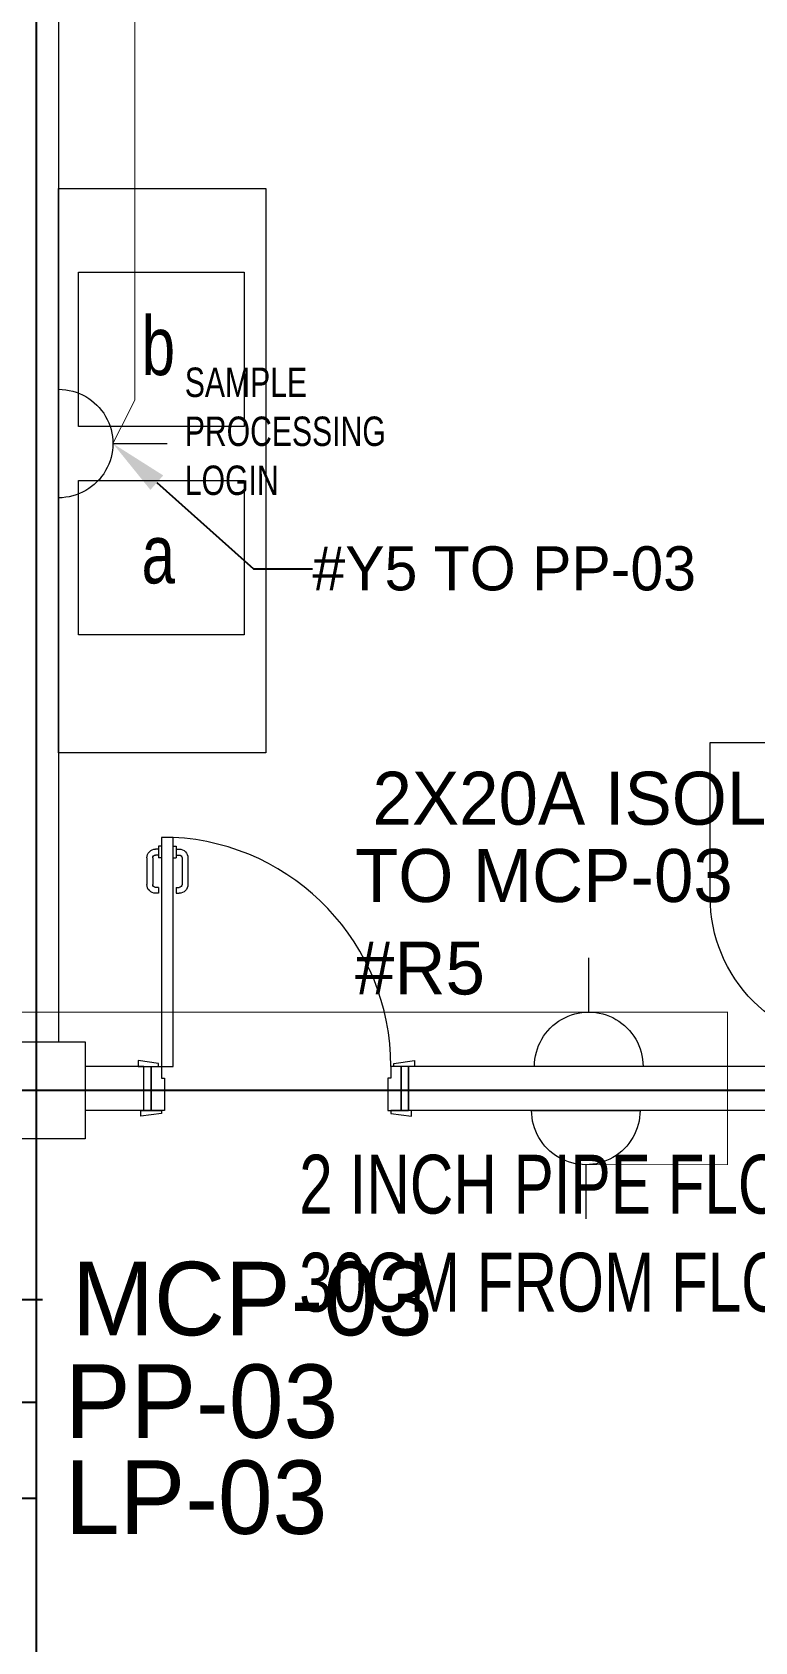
# Model space of a CAD drawing. Header units: metres. Extents: x 75097 to 220695, y -1557923 to -1361206.
# Drawn here: x 195299 to 197756, y -1464314 to -1458838 of the extents above; entities that cross this region are included whole.
import ezdxf
from ezdxf import colors
from ezdxf.entities.mleader import LeaderData, LeaderLine
from ezdxf.math import Vec2, Vec3

# ---------------------------------------------------------------- set-up
doc = ezdxf.new("R2010")
doc.units = ezdxf.units.M
doc.layers.get('0').update_dxf_attribs({"lineweight": 0})
for name, color, linetype, lineweight in [('A-100 - Copy$0$72_EGR_BASE_TEXT', 8, 'Continuous', 0), ('A-100 - Copy$0$Medical Equipment and Furniture', 8, 'Continuous', 0), ('A-100 - Copy$0$Structure', 8, 'Continuous', 9), ('A-100 - Copy$0$Walls', 8, 'Continuous', 0), ('A-100 - Copy$0$Wooden Joinery', 8, 'Continuous', 0)]:
    doc.layers.add(name, color=color, linetype=linetype, lineweight=lineweight)
doc.layers.add('A-100 - Copy$0$axes', color=8, linetype='Continuous')
doc.layers.add('E-POWR', color=7, linetype='Continuous', lineweight=9, true_color=0x4e7e3e)
doc.layers.add('E-POWR-IDEN _1-100_', color=7, linetype='Continuous', lineweight=9, true_color=0x4e7e3e)
doc.styles.add('A-100 - Copy$0$X3G_ENTITY_2587EA', font='swisscl.ttf', dxfattribs={"height": 200})
doc.styles.add('Optima_5', font='', dxfattribs={"height": 3.001645})
doc.styles.get("Standard").update_dxf_attribs({"font": 'GOTHIC.TTF'})
doc.styles.get('Optima_5').set_extended_font_data('Optima')

# ---------------------------------------------------------------- blocks, each defined once
blk = doc.blocks.new('NORMAL SOCKET')
at = {"layer": 'E-POWR'}
for p, q in [((0, 307.7), (0, 615.4)), ((-307.7, 0), (307.7, 0))]:
    blk.add_line(p, q, dxfattribs=at)
blk.add_ellipse((0, 0), major_axis=(32.8, 305.9), ratio=1, start_param=4.81904, end_param=7.960633, dxfattribs=at)
blk = doc.blocks.new('A-100 - Copy$0$A$C72370EFE')
at = {"layer": 'A-100 - Copy$0$Wooden Joinery'}
for p, q in [((-0.01, -0.04), (-0.02, -0.04)), ((-0.01, -0.03), (-0.01, -0.07)), ((0, -0.03), (-0.01, -0.03)), ((0.04, -0.03), (0.05, -0.03)), ((0.05, -0.03), (0.05, -0.07)), ((0.05, -0.04), (0.06, -0.04)), ((-0.05, -0.07), (-0.05, -0.16)), ((-0.03, -0.07), (-0.03, -0.16)), ((-0.01, -0.06), (-0.02, -0.06)), ((0, -0.07), (-0.01, -0.07)), ((0.04, -0.07), (0.05, -0.07)), ((0.05, -0.06), (0.06, -0.06)), ((0.07, -0.07), (0.07, -0.16)), ((0.09, -0.07), (0.09, -0.16)), ((-0.01, -0.17), (-0.02, -0.17)), ((-0.01, -0.19), (-0.02, -0.19)), ((-0.01, -0.17), (-0.01, -0.19)), ((0.05, -0.17), (0.06, -0.17)), ((0.05, -0.17), (0.05, -0.19)), ((0.05, -0.19), (0.06, -0.19))]:
    blk.add_line(p, q, dxfattribs=at)
for centre, radius, start, end in [((-0.02, -0.07), 0.03, 90, 180), ((0.06, -0.07), 0.03, 0, 90), ((-0.02, -0.07), 0.01, 90, 180), ((0.06, -0.07), 0.01, 0, 90), ((-0.02, -0.16), 0.03, 180, 270), ((-0.02, -0.16), 0.01, 180, 270), ((0.06, -0.16), 0.01, 270, 0), ((0.06, -0.16), 0.03, 270, 0)]:
    blk.add_arc(centre, radius, start, end, dxfattribs=at)
blk = doc.blocks.new('A-100 - Copy$0$DR1')
at = {"layer": 'A-100 - Copy$0$Wooden Joinery', "elevation": 0}
for points in [[(1743402.9, 41721.9), (1743392.9, 41721.9), (1743382.9, 41791.9), (1743402.9, 41791.9)], [(1743552.9, 41731.9), (1743562.9, 41731.9), (1743572.9, 41801.9), (1743552.9, 41801.9)], [(1743552.9, 41681.9), (1744331.9, 41681.9), (1744331.9, 41721.9), (1743552.9, 41721.9)], [(1743402.9, 40941.9), (1743392.9, 40941.9), (1743382.9, 40871.9), (1743402.9, 40871.9)], [(1743552.9, 40931.9), (1743562.9, 40931.9), (1743572.9, 40861.9), (1743552.9, 40861.9)]]:
    blk.add_lwpolyline(points, close=True, dxfattribs=at)
for points in [[(1743552.9, 41756.9), (1743402.9, 41756.9), (1743402.9, 41781.9), (1743552.9, 41781.9), (1743552.9, 41756.9)], [(1743552.9, 41756.9), (1743552.9, 41721.9), (1743512.9, 41721.9), (1743512.9, 41711.9), (1743402.9, 41711.9), (1743402.9, 41756.9), (1743552.9, 41756.9)], [(1743552.9, 40906.9), (1743552.9, 40941.9), (1743512.9, 40941.9), (1743512.9, 40951.9), (1743402.9, 40951.9), (1743402.9, 40906.9), (1743552.9, 40906.9)], [(1743552.9, 40906.9), (1743402.9, 40906.9), (1743402.9, 40881.9), (1743552.9, 40881.9), (1743552.9, 40906.9)]]:
    blk.add_lwpolyline(points, dxfattribs=at)
at = {"layer": 'A-100 - Copy$0$Wooden Joinery'}
blk.add_arc((1743552.9, 41721.9, 0), 780, 270, 357.0603, dxfattribs=at)
at = {"layer": 'A-100 - Copy$0$Wooden Joinery', "xscale": -999.9999999998856, "yscale": 999.9999999998856, "zscale": 999.9999999998854, "rotation": 270}
blk.add_blockref('A-100 - Copy$0$A$C72370EFE', (1744331.9, 41681.9, 0), dxfattribs=at)
blk = doc.blocks.new('A-100 - Copy')
at = {"layer": 'A-100 - Copy$0$axes'}
for p, q in [((195313.3, -1477297.4, 0), (195313.3, -1451192.7, 0)), ((195313.3, -1477297.4, 0), (195313.3, -1451192.7, 0)), ((215702.3, -1462437.7, 2.4), (83332.8, -1462437.7, 2.4))]:
    blk.add_line(p, q, dxfattribs=at)
at = {"layer": 'A-100 - Copy$0$Medical Equipment and Furniture', "elevation": 0}
for points in [[(195388.3, -1459368.9), (196092.7, -1459368.9), (196092.7, -1461288.9), (195388.3, -1461288.9)], [(195455.7, -1459654), (196019.4, -1459654), (196019.4, -1460179.3), (195455.7, -1460179.3)], [(195455.7, -1460362.5), (196019.4, -1460362.5), (196019.4, -1460887.8), (195455.7, -1460887.8)]]:
    blk.add_lwpolyline(points, close=True, dxfattribs=at)
blk.add_lwpolyline([(197604, -1461254.3), (198662.5, -1461254.3), (198662.5, -1461781.1, -0.414214), (198162.5, -1462281.1), (198104, -1462281.1, -0.414214), (197604, -1461781.1)], format="xyb", close=True, dxfattribs=at)
at = {"layer": 'A-100 - Copy$0$Structure', "elevation": 0}
blk.add_lwpolyline([(195148.3, -1462272.7), (195478.3, -1462272.7), (195478.3, -1462602.7), (195148.3, -1462602.7)], close=True, dxfattribs=at)
at = {"layer": 'A-100 - Copy$0$Walls'}
for p, q in [((195388.3, -1458687.7, 0), (195388.3, -1462272.7, 0)), ((195703.3, -1462356, 0), (195703.3, -1462506, 0)), ((196578.3, -1462356, 0), (196578.3, -1462506, 0))]:
    blk.add_line(p, q, dxfattribs=at)
for points in [[(195678.3, -1462356, 0), (195478.3, -1462356, 0)], [(202348.3, -1462356, 0), (196578.3, -1462356, 0)], [(195678.3, -1462506, 0), (195478.3, -1462506, 0)], [(202348.3, -1462506, 0), (196578.3, -1462506, 0)]]:
    blk.add_polyline3d(points, dxfattribs=at)
at = {"layer": 'A-100 - Copy$0$Wooden Joinery', "rotation": 90}
blk.add_blockref('A-100 - Copy$0$DR1', (237460.2, -3205908.9, 0), dxfattribs=at)
at = {"layer": 'A-100 - Copy$0$72_EGR_BASE_TEXT', "insert": (196159.2, -1459978.7, 0), "char_height": 100, "attachment_point": 2, "style": 'A-100 - Copy$0$X3G_ENTITY_2587EA'}
blk.add_mtext('\\pxql;SAMPLE \\PPROCESSING\\PLOGIN', dxfattribs=at)
at = {"layer": 'A-100 - Copy$0$Medical Equipment and Furniture', "char_height": 200, "attachment_point": 2, "style": 'A-100 - Copy$0$X3G_ENTITY_2587EA'}
for s, insert in [('b', (195727.5, -1459804.3, 0)), ('a', (195727.5, -1460512.8, 0)), ('\\pxql;2 INCH PIPE FLOOR DRAIN\\P30CM FROM FLOOR LEVEL FOR C4000', (198114.8, -1462656.8, 0))]:
    blk.add_mtext(s, dxfattribs=dict(at, insert=insert))

msp = doc.modelspace()

# ---------------------------------------------------------------- linework, layer by layer
at = {"layer": 'E-POWR', "const_width": 3}
msp.add_lwpolyline([(192805.3, -1455424.2), (193230.9, -1455422.3), (195048.1, -1455422.3), (195051.5, -1459781.8), (195053.7, -1460191.6), (195053.7, -1462171.4), (197662.7, -1462171.4), (197662.7, -1462690.6), (197181.2, -1462690.6)], dxfattribs=at)

# ---------------------------------------------------------------- block references
at = {"layer": 'E-POWR', "color": 85, "xscale": -0.6, "yscale": 0.6, "zscale": 0.6}
msp.add_blockref('NORMAL SOCKET', (197191.2, -1462356, 0), dxfattribs=at)
at = {"layer": 'E-POWR', "color": 85, "xscale": -0.6, "yscale": 0.6, "zscale": 0.6, "rotation": 180}
msp.add_blockref('NORMAL SOCKET', (197181.2, -1462506, 0), dxfattribs=at)

# ---------------------------------------------------------------- texts
at = {"layer": 'E-POWR-IDEN _1-100_', "width": 2475.925, "attachment_point": 1, "rotation": 360, "line_spacing_factor": 1.047943, "style": 'Optima_5'}
for s, insert, char_height in [('2X20A ISOLATOR', (196455.9, -1461353.7), 180.099), ('TO MCP-03 \\P#R5', (196396.2, -1461616.7), 180.1)]:
    msp.add_mtext(s, dxfattribs=dict(at, insert=insert, char_height=char_height))

# ---------------------------------------------------------------- leaders
at = {"layer": 'E-POWR'}
ml = msp.add_multileader_mtext('Standard', dxfattribs=at)
ml.set_content('LENGTH TO BE 2.5 METER\\PAND DEPTH MIN 500M', color=256)
ml.set_leader_properties()
ml.build(insert=Vec2(0, 0))
ml.multileader.update_dxf_attribs({"text_right_attachment_type": 6, "dogleg_length": 200, "arrow_head_size": 200})
ctx = ml.context
ctx.base_point, ctx.char_height, ctx.arrow_head_size, ctx.landing_gap_size, ctx.plane_origin = Vec3(189328.7, -1459658, 0), 250, 200, 100, Vec3(187845.1, -1461622.8, 0)
ctx.right_attachment = 6
notes = []
notes.append((ctx, [(1, (1, 1, 0), (193730.4, -1459829.8, 0), (-1, 0), 200, [(0, [(194413.8, -1461723.2, 0)], 0, [])])]))
ctx.mtext.insert, ctx.mtext.width, ctx.mtext.flow_direction = Vec3(189428.7, -1459529.8, 0), 9228.761, 5
ml = msp.add_multileader_mtext('Standard', dxfattribs=at)
ml.set_content('LP-03', color=256)
ml.set_leader_properties()
ml.build(insert=Vec2(0, 0))
ml.multileader.update_dxf_attribs({"text_right_attachment_type": 6, "dogleg_length": 200, "arrow_head_size": 200})
ctx = ml.context
ctx.base_point, ctx.char_height, ctx.arrow_head_size, ctx.landing_gap_size, ctx.plane_origin = Vec3(195309.9, -1463824.7), 250, 200, 100, Vec3(194742.3, -1462973.3)
ctx.right_attachment = 6
notes.append((ctx, [(0, (1, 1, 0), (195109.9, -1463824.7), (1, 0), 200, [(0, [(193510.7, -1462272)], 0, [])])]))
ctx.mtext.insert, ctx.mtext.width, ctx.mtext.flow_direction = Vec3(195409.9, -1463696.6), 868.262, 5
ml = msp.add_multileader_mtext('Standard', dxfattribs=at)
ml.set_content('PP-03', color=256)
ml.set_leader_properties()
ml.build(insert=Vec2(0, 0))
ml.multileader.update_dxf_attribs({"text_right_attachment_type": 6, "dogleg_length": 200, "arrow_head_size": 200})
ctx = ml.context
ctx.base_point, ctx.char_height, ctx.arrow_head_size, ctx.landing_gap_size, ctx.plane_origin = Vec3(195309.9, -1463498), 250, 200, 100, Vec3(194742.3, -1462646.5)
ctx.right_attachment = 6
notes.append((ctx, [(0, (1, 1, 0), (195109.9, -1463498), (1, 0), 200, [(0, [(194240.5, -1462284)], 0, [])])]))
ctx.mtext.insert, ctx.mtext.width, ctx.mtext.flow_direction = Vec3(195409.9, -1463369.9), 913.96, 5
ml = msp.add_multileader_mtext('Standard', dxfattribs=at)
ml.set_content('MCP-03', color=256)
ml.set_leader_properties()
ml.build(insert=Vec2(0, 0))
ml.multileader.update_dxf_attribs({"text_right_attachment_type": 6, "dogleg_length": 200, "arrow_head_size": 200})
ctx = ml.context
ctx.base_point, ctx.char_height, ctx.arrow_head_size, ctx.landing_gap_size, ctx.plane_origin = Vec3(195334.1, -1463149.1), 250, 200, 100, Vec3(194766.5, -1462297.6)
ctx.right_attachment = 6
notes.append((ctx, [(0, (1, 1, 0), (195134.1, -1463149.1), (1, 0), 200, [(0, [(194766.5, -1462297.6)], 0, [])])]))
ctx.mtext.insert, ctx.mtext.width, ctx.mtext.flow_direction = Vec3(195434.1, -1463020.9), 1332.272, 5
for ctx, leaders in notes:
    for number, flags, end, landing, length, lines in leaders:
        leader = LeaderData()
        leader.index, (leader.has_last_leader_line, leader.has_dogleg_vector, leader.attachment_direction) = number, flags
        leader.last_leader_point, leader.dogleg_vector, leader.dogleg_length = Vec3(end), Vec3(landing), length
        for number, points, colour, breaks in lines:
            line = LeaderLine()
            line.index, line.vertices, line.color, line.breaks = number, Vec3.list(points), colors.encode_raw_color(colour), breaks
            leader.lines.append(line)
        ctx.leaders.append(leader)

# ---------------------------------------------------------------- next in the draw order: block references
msp.add_blockref('A-100 - Copy', (0, 0))

# ---------------------------------------------------------------- next in the draw order: linework, layer by layer
at = {"layer": 'E-POWR', "const_width": 3}
msp.add_lwpolyline([(201225.7, -1455382.3), (201125, -1455526.8), (199785.2, -1455526.8), (199785.2, -1457133.1), (199722.9, -1457350.5), (199681, -1457113), (199250.2, -1457113), (199203.7, -1457350.5), (199203.7, -1457114.3), (197534.4, -1457114.3), (197534.4, -1455501), (197325.9, -1455501), (197236.9, -1455382.3), (197174.4, -1455499.3), (195664, -1455499.3), (195664, -1456640.2), (195572.9, -1456802.8), (195647.3, -1456913.8), (195647.3, -1460089.9), (195572.9, -1460237.1)], dxfattribs=at)

# ---------------------------------------------------------------- next in the draw order: block references
at = {"layer": 'E-POWR', "color": 85, "xscale": -0.6, "yscale": 0.6, "zscale": 0.6, "rotation": 270}
msp.add_blockref('NORMAL SOCKET', (195388.3, -1460237.1, 0), dxfattribs=at)

# ---------------------------------------------------------------- next in the draw order: leaders
at = {"layer": 'E-POWR'}
ml = msp.add_multileader_mtext('Standard', dxfattribs=at)
ml.set_content('#Y5 TO PP-03', color=256)
ml.set_leader_properties()
ml.build(insert=Vec2(0, 0))
ml.multileader.update_dxf_attribs({"text_right_attachment_type": 6, "dogleg_length": 200, "arrow_head_size": 200})
ctx = ml.context
ctx.base_point, ctx.char_height, ctx.arrow_head_size, ctx.landing_gap_size, ctx.plane_origin = Vec3(196251.4, -1460663.5, 2.4), 150, 200, 0.09, Vec3(196704.4, -1462064.1, 2.4)
ctx.right_attachment = 6
notes = []
notes.append((ctx, [(0, (1, 1, 0), (196051.4, -1460663.5, 2.4), (1, 0), 200, [(0, [(195572.9, -1460237.1, 2.4)], 0, [])])]))
ctx.mtext.insert, ctx.mtext.width, ctx.mtext.flow_direction = Vec3(196251.5, -1460586.7, 2.4), 1379.369, 5
for ctx, leaders in notes:
    for number, flags, end, landing, length, lines in leaders:
        leader = LeaderData()
        leader.index, (leader.has_last_leader_line, leader.has_dogleg_vector, leader.attachment_direction) = number, flags
        leader.last_leader_point, leader.dogleg_vector, leader.dogleg_length = Vec3(end), Vec3(landing), length
        for number, points, colour, breaks in lines:
            line = LeaderLine()
            line.index, line.vertices, line.color, line.breaks = number, Vec3.list(points), colors.encode_raw_color(colour), breaks
            leader.lines.append(line)
        ctx.leaders.append(leader)

doc.saveas('drawing.dxf')
